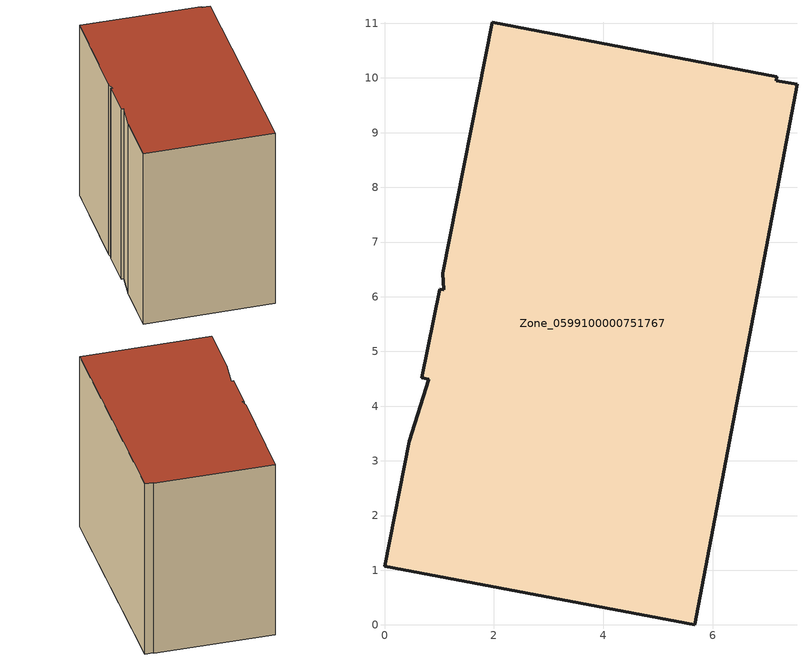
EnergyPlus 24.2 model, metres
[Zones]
Zone_0599100000751767
 floor ground (C_G): 1.06,6.43 1.97,11.02 7.17,10.02 7.16,9.95 7.54,9.88 5.67,0 0,1.07 0.45,3.36 0.81,4.49 0.68,4.51 1.01,6.14 1.08,6.13 z0
 wall outside (C_F): 0,1.07 5.67,0 7.54,9.88 7.16,9.95 7.17,10.02 1.97,11.02 1.06,6.43 1.08,6.13 1.01,6.14 0.68,4.51 0.81,4.49 0.45,3.36 0,1.07 z0:8.55
 roof outside (C_R): 0.45,3.36 0,1.07 5.67,0 7.54,9.88 7.16,9.95 7.17,10.02 1.97,11.02 1.06,6.43 1.08,6.13 1.01,6.14 0.68,4.51 0.81,4.49 z8.55
[BUILDING]
Pand.0599100000751767: North Axis=0; Terrain=City; Loads Convergence Tolerance Value=0.04; Temperature Convergence Tolerance Value=0.4; Solar Distribution=FullExterior; Maximum Number of Warmup Days=25; Minimum Number of Warmup Days=1
[Site:Location]
Rotterdam.The.Hague.AP_ZH_NLD Design_Conditions: Latitude=51.96; Longitude=4.45; Time Zone=1; Elevation=-4.5
[SITE:GROUNDTEMPERATURE:BUILDINGSURFACE]
18, 18, 18, 18, 18, 18, 18, 18, 18, 18, 18, 18
[MATERIAL] Thermal Absorptance=0.9; Solar Absorptance=0.7; Visible Absorptance=0.7
Name | Roughness | Thickness | Conductivity | Density | Specific Heat
G.TI.2006-2014 | MediumSmooth | 0.15 | 0.06 | 540 | 1210
F.TI.2006-2014 | Rough | 0.3 | 0.12 | 1920 | 840
R.TI.2006-2014 | MediumRough | 0.2 | 0.08 | 1500 | 1000
[CONSTRUCTION]
C_G: G.TI.2006-2014
C_F: F.TI.2006-2014
C_R: R.TI.2006-2014
[ZONE]
Zone_0599100000751767: Type=1; Multiplier=1; Ceiling Height=Autocalculate; Volume=Autocalculate; Floor Area=autocalculate; Part of Total Floor Area=Yes
[ZONEINFILTRATION:DESIGNFLOWRATE]
Infil_Zone_0599100000751767: Zone or ZoneList or Space or SpaceList=Zone_0599100000751767; Schedule=AlwaysOn; Design Flow Rate Calculation Method=Flow/Area; Flow Rate per Floor Area=0.0015; Constant Term Coefficient=1; Temperature Term Coefficient=0; Velocity Term Coefficient=0; Velocity Squared Term Coefficient=0
[HVACTEMPLATE:ZONE:IDEALLOADSAIRSYSTEM]
Zone_0599100000751767: Maximum Heating Supply Air Temperature=50; Minimum Cooling Supply Air Temperature=13; Maximum Heating Supply Air Humidity Ratio=0.0156; Minimum Cooling Supply Air Humidity Ratio=0.0077; Heating Limit=NoLimit; Cooling Limit=NoLimit; Dehumidification Control Type=ConstantSensibleHeatRatio; Cooling Sensible Heat Ratio=0.7; Dehumidification Setpoint=60; Humidification Control Type=None; Humidification Setpoint=30; Outdoor Air Method=None; Outdoor Air Flow Rate per Person=0.00944; Outdoor Air Flow Rate per Zone Floor Area=0; Outdoor Air Flow Rate per Zone=0; Demand Controlled Ventilation Type=None; Outdoor Air Economizer Type=NoEconomizer; Heat Recovery Type=None; Sensible Heat Recovery Effectiveness=0.7; Latent Heat Recovery Effectiveness=0.65
[ZONECONTROL:THERMOSTAT]
ThermostatControl_Zone_0599100000751767: Zone or ZoneList=Zone_0599100000751767; Control Type Schedule=DualSetpointControlType; Control 1=Thermostat_Zone_0599100000751767; Temperature Difference Between Cutout And Setpoint=0
[THERMOSTATSETPOINT:DUALSETPOINT]
Thermostat_Zone_0599100000751767: Heating Setpoint Temperature Schedule=HeatingSetpoint_Zone_0599100000751767; Cooling Setpoint Temperature Schedule=CoolingSetpoint_Zone_0599100000751767
[SCHEDULE:COMPACT]
HeatingSetpoint_Zone_0599100000751767: Through: 12/31, For: AllDays, Until: 24:00, 21
CoolingSetpoint_Zone_0599100000751767: Through: 12/31, For: AllDays, Until: 24:00, 24
DualSetpointControlType: Through: 12/31, For: AllDays, Until: 24:00, 4
AlwaysOn: Through: 12/31, For: AllDays, Until: 24:00, 1
